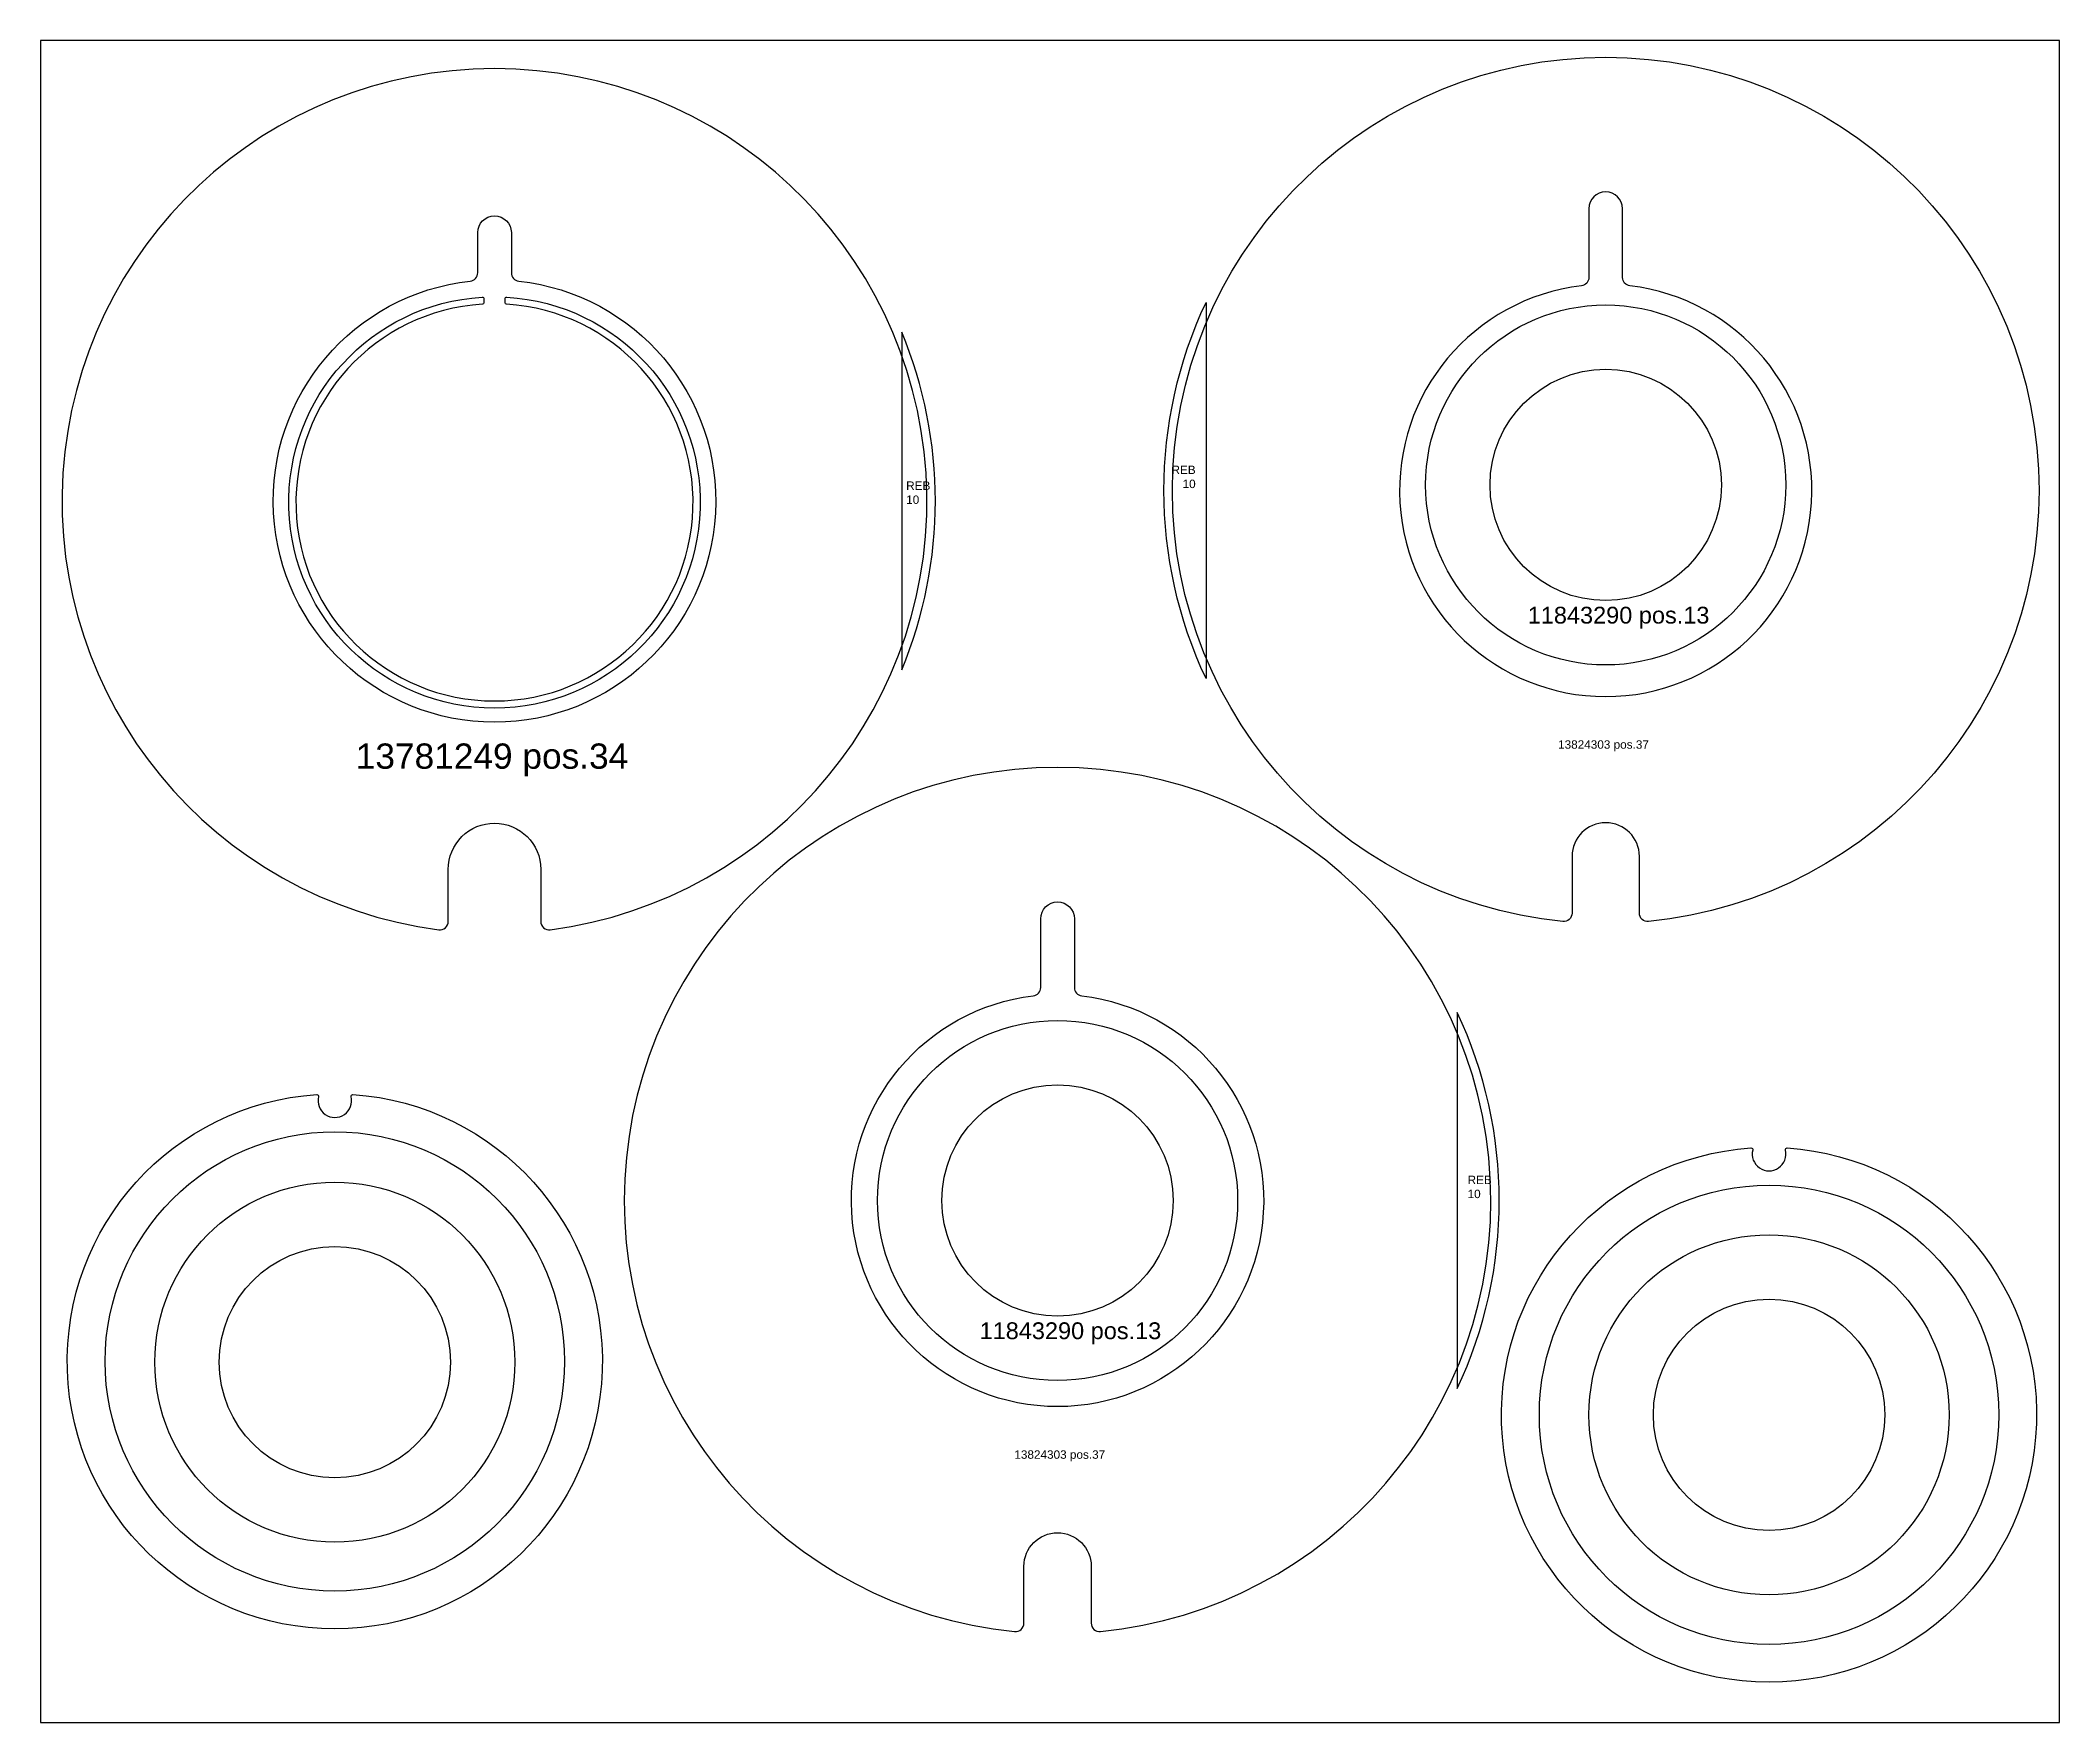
# Model space of a CAD drawing. Header units: millimetres. Extents: x 17684 to 20084, y 16275 to 18275.
import ezdxf

# ---------------------------------------------------------------- set-up
doc = ezdxf.new("R2010")
doc.units = ezdxf.units.MM
for name, color, linetype in [('11843290', 7, 'Continuous'), ('13781249', 7, 'Continuous'), ('13824303', 7, 'Continuous'), ('CE-7946-12', 7, 'Continuous'), ('CE7946-08', 7, 'Continuous'), ('Rebaixo', 6, 'Continuous'), ('Texto', 3, 'Continuous')]:
    doc.layers.add(name, color=color, linetype=linetype)
doc.styles.get("Standard").update_dxf_attribs({"font": 'arial.ttf'})

msp = doc.modelspace()

# ---------------------------------------------------------------- linework, layer by layer
msp.add_lwpolyline([(17683.89364776981, 16275.28237233608), (20083.89364776982, 16275.28237233608), (20083.89364776982, 18275.28237233608), (17683.89364776981, 18275.28237233608)], close=True)
at = {"layer": '11843290', "color": 1}
for centre, radius in [((19544.39038053283, 17746.75526043077), 214), ((19544.39038053283, 17746.75526043077), 137.5), ((18892.87416434369, 16896.00553663885), 214), ((18892.87416434369, 16896.00553663885), 137.5), ((18033.85256251902, 16703.82246124046), 214), ((19738.51270454714, 16641.25431598024), 214), ((18033.85256251902, 16703.82246124046), 137.5), ((19738.51270454714, 16641.25431598024), 137.5)]:
    msp.add_circle(centre, radius, dxfattribs=at)
at = {"layer": '13781249', "color": 1}
for points in [[(18157.36472356455, 17217.98730607865, 0.4526207439767479), (18168.65440610424, 17227.90379330689), (18168.65440610424, 17289.69474960757, -0.4142135623730951), (18223.65440610423, 17344.69474960757), (18223.65440610423, 17344.69474960757, -0.4142135623730951), (18278.65440610423, 17289.69474960757), (18278.65440610423, 17227.90379330689, 0.4526207439767413), (18289.94408864392, 17217.98730607865, 15.44293778924207)], [(18194.75330720313, 17989.10195395035, 0.3823179935679075), (18203.65440610423, 17999.0413913779), (18203.65440610423, 18046.69474960757, -0.414213562373094), (18223.65440610423, 18066.69474960757), (18223.65440610423, 18066.69474960757, -0.4142135623730951), (18243.65440610423, 18046.69474960757), (18243.65440610423, 17999.0413913779, 0.3823179935679075), (18252.55550500534, 17989.10195395035, -18.14488805900873)]]:
    msp.add_lwpolyline(points, format="xyb", close=True, dxfattribs=at)
at = {"layer": '13824303', "color": 1}
for points in [[(19595.38047954273, 17227.6965898993, -0.4435679549659516), (19584.39038053283, 17237.64745438185), (19584.39038053283, 17305.16611075197, 0.4142135623730951), (19544.39038053283, 17345.16611075197), (19544.39038053283, 17345.16611075197, 0.4142135623730951), (19504.39038053283, 17305.16611075197), (19504.39038053283, 17237.64745438185, -0.4435679549659513), (19493.40028152293, 17227.6965898993, -20.15037312740159)], [(19573.21390994459, 17983.46470127853, -0.3800824376758929), (19564.39038053283, 17993.39525599398), (19564.39038053283, 18075.16611075197, 0.4142135623730951), (19544.39038053283, 18095.16611075197), (19544.39038053283, 18095.16611075197, 0.4142135623730951), (19524.39038053283, 18075.16611075197), (19524.39038053283, 17993.39525599398, -0.3800824376758926), (19515.56685112106, 17983.46470127853, 16.94097150806694)], [(18841.88406533379, 16383.53601578625, 0.4435679549659516), (18852.87416434369, 16393.48688026881), (18852.87416434369, 16461.00553663892, -0.4142135623730951), (18892.87416434369, 16501.00553663892), (18892.87416434369, 16501.00553663892, -0.4142135623730951), (18932.87416434369, 16461.00553663892), (18932.87416434369, 16393.48688026881, 0.4435679549659513), (18943.86426335359, 16383.53601578625, 20.15037312740159)], [(18864.05063493193, 17139.30412716549, 0.3800824376758929), (18872.87416434369, 17149.23468188094), (18872.87416434369, 17231.00553663892, -0.4142135623730951), (18892.87416434369, 17251.00553663892), (18892.87416434369, 17251.00553663892, -0.4142135623730951), (18912.87416434369, 17231.00553663892), (18912.87416434369, 17149.23468188094, 0.3800824376758926), (18921.69769375546, 17139.30412716549, -16.94097150806694)]]:
    msp.add_lwpolyline(points, format="xyb", close=True, dxfattribs=at)
at = {"layer": 'CE-7946-12', "color": 1}
for points in [[(18012.35974620214, 17021.99904433826, -0.5081799007916282), (18014.43652490858, 17019.52385223752, 1.277173770285843), (18053.26860012947, 17019.52385223752, -0.5081799007916282), (18055.3453788359, 17021.99904433826, -29.55745011232917)], [(19717.01988823027, 16958.52716203985, -0.5081799007916282), (19719.0966669367, 16956.05196993911, 1.277173770285843), (19757.92874215759, 16956.05196993911, -0.5081799007916282), (19760.00552086403, 16958.52716203985, -29.55745011232917)]]:
    msp.add_lwpolyline(points, format="xyb", close=True, dxfattribs=at)
for centre in [(18033.85256251902, 16704.72619827862), (19738.51270454714, 16641.25431598021)]:
    msp.add_circle(centre, 273, dxfattribs=at)
at = {"layer": 'CE7946-08', "color": 1}
msp.add_lwpolyline([(18236.15440610423, 17968.03151333618, -0.431847786559081), (18238.27399373309, 17970.02793483454, -33.41835218437047), (18209.03481847536, 17970.02793483454, -0.4318477865590117), (18211.15440610423, 17968.03151333618), (18211.15440610423, 17963.52329434496, -0.3964688158434741), (18209.27625484372, 17961.52700957453, 32.79709570221655), (18238.03255736473, 17961.52700957453, -0.3964688158434741), (18236.15440610423, 17963.52329434496)], format="xyb", close=True, dxfattribs=at)
at = {"layer": 'Rebaixo', "color": 1}
for points in [[(19069.39038053283, 17516.55931300198, -0.2236067977499961), (19069.39038053283, 17963.77290850196)], [(18707.65440610423, 17526.89634323945, 0.199204768222406), (18707.65440610423, 17928.49315597581)], [(19367.87416434369, 16672.39873888893, 0.2236067977499961), (19367.87416434369, 17119.61233438891)]]:
    msp.add_lwpolyline(points, format="xyb", close=True, dxfattribs=at)

# ---------------------------------------------------------------- texts
at = {"layer": 'Rebaixo', "color": 1, "char_height": 10}
for width, insert, attachment_point in [(20.07374611447449, (19057.03041298342, 17769.68651861144), 3), (29.9275877426735, (18712.96693768043, 17750.8909153398), 1), (20.07374611447449, (19380.2341318931, 16925.52594449839), 1)]:
    msp.add_mtext_dynamic_manual_height_columns('REB\\P10', width=width, gutter_width=12.5, heights=[0], dxfattribs=dict(at, insert=insert, attachment_point=attachment_point))
at = {"layer": 'Texto', "color": 1}
for s, width, insert, char_height, attachment_point in [('11843290 pos.13', 287.03992942068, (19451.71578392544, 17601.93215924795), 20, 1), ('13781249 pos.34', 359.2806864170198, (18058.72719657723, 17439.36695910558), 30, 1), ('13824303 pos.37', 302.6622557768915, (19595.74481920759, 17443.1464372457), 10, 3), ('11843290 pos.13', 287.03992942068, (18800.1995677363, 16751.18243545603), 20, 1), ('13824303 pos.37', 302.6622557768915, (18841.51972566894, 16598.98586313266), 10, 1)]:
    msp.add_mtext_dynamic_manual_height_columns(s, width=width, gutter_width=12.5, heights=[0], dxfattribs=dict(at, insert=insert, char_height=char_height, attachment_point=attachment_point))

doc.saveas('drawing.dxf')
